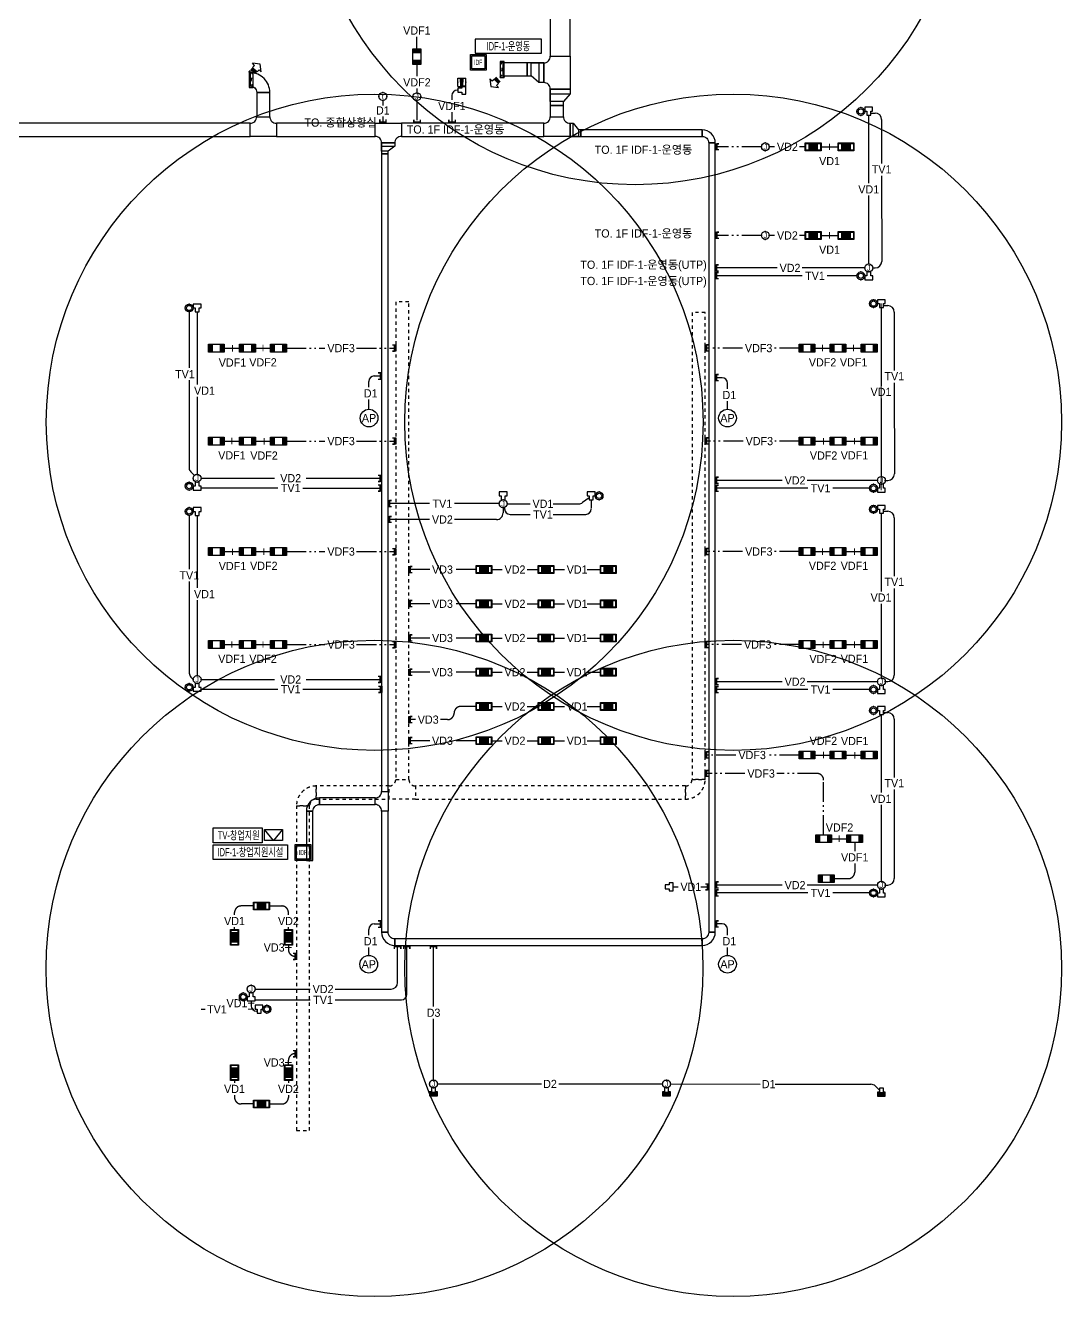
# Model space of a CAD drawing. Header units: millimetres. Extents: x 90978 to 501618, y -355196 to 882030.
# Drawn here: x 138035 to 185364, y -331162 to -273059 of the extents above; entities that cross this region are included whole.
import ezdxf
from ezdxf.enums import TextEntityAlignment as Align

# ---------------------------------------------------------------- set-up
doc = ezdxf.new("R2010")
doc.units = ezdxf.units.MM
doc.header["$LTSCALE"] = 150
for name, pattern in [('D1', [3, 1, -1, 1]), ('D2', [6.5, 2.5, -1.5, 2.5]), ('E6', [10, 6, -1, 0.5, -1, 0.5, -1])]:
    doc.linetypes.add(name, pattern=pattern)
doc.layers.get('0').update_dxf_attribs({"lineweight": 0})
doc.layers.get('Defpoints').update_dxf_attribs({"color": 163})
for name, color, linetype in [('------07 System Box', 6, 'Continuous'), ('------10 Telecommunication Terminal Board', 3, 'Continuous'), ('------11 Television Distribution Panel', 4, 'Continuous'), ('------13 Telecommunication Outlet', 3, 'Continuous'), ('------14 Television Outlet', 3, 'Continuous'), ('------15 Interphone', 6, 'Continuous'), ('------19 Communication Etc', 3, 'Continuous'), ('-----20 General Symbol', 3, 'Continuous'), ('-----21 Embeded Wire in Ceiling or Wall', 4, 'Continuous'), ('-----22 Concealed Wire in Floor', 4, 'E6'), ('-----22 Embeded in Floor', 4, 'D2'), ('-----23 Concealed or Exposed Wire', 4, 'D1'), ('-----27 Communication Cable Tray', 2, 'Continuous'), ('-----27 Communication Cable Tray_Access Floor', 1, 'D1'), ('-----29 Indicator', 1, 'Continuous')]:
    doc.layers.add(name, color=color, linetype=linetype)
doc.styles.add('ELEC', font='')
doc.styles.get('ELEC').set_extended_font_data('Dotum')

# ---------------------------------------------------------------- blocks, each defined once
blk = doc.blocks.new('B11')
h = blk.add_hatch(color=256)
h.dxf.hatch_style = 1
h.paths.add_polyline_path([(150, 150), (-150, 150), (-150, -150), (150, -150)])
at = {"linetype": 'Continuous'}
for points in [[(300, -150), (-300, -150), (-300, 150), (300, 150)], [(-150, 150), (150, 150), (150, -150), (-150, -150)]]:
    blk.add_lwpolyline(points, close=True, dxfattribs=at)
at = {"color": 1, "linetype": 'Continuous'}
for points in [[(-280, 130), (-170, 130), (-170, -130), (-280, -130)], [(170, 130), (280, 130), (280, -130), (170, -130)]]:
    blk.add_lwpolyline(points, close=True, dxfattribs=at)
blk = doc.blocks.new('G12')
blk.add_lwpolyline([(-300, 600), (300, 600), (300, 0), (-300, 0)], close=True)
at = {"color": 1}
blk.add_lwpolyline([(-250, 550), (250, 550), (250, 50), (-250, 50)], close=True, dxfattribs=at)
at = {"style": 'ELEC', "width": 0.6}
blk.add_text('IDF', height=200, dxfattribs=at).set_placement((0, 300), align=Align.MIDDLE)
blk = doc.blocks.new('H12')
blk.add_circle((0, 150), 150)
for p in [(-150, 150), (0, 300), (0, 0), (150, 150)]:
    blk.add_point(p)
at = {"style": 'ELEC'}
blk.add_text('t', height=214, dxfattribs=at).set_placement((0, 150), align=Align.MIDDLE)
blk = doc.blocks.new('O03')
at = {"linetype": 'Continuous'}
for p, q in [((-101, 101), (101, -101)), ((-74, 127), (127, -74)), ((-48, 154), (154, -48)), ((-27, 366), (69, 270)), ((-27, 366), (321, 321)), ((69, 270), (-21, 180)), ((-21, 180), (180, -21)), ((270, 69), (180, -21)), ((270, 69), (366, -27)), ((321, 321), (366, -27))]:
    blk.add_line(p, q, dxfattribs=at)
blk = doc.blocks.new('G02')
blk.add_lwpolyline([(150, 150), (75, 150), (75, 300), (-75, 300), (-75, 150), (-150, 150), (-150, 0), (150, 0)], close=True)
blk = doc.blocks.new('G01')
blk.add_hatch(color=256).paths.add_polyline_path([(150, 150), (75, 150), (-75, 150), (-150, 150), (-150, 0), (150, 0)])
blk.add_blockref('G02', (0, 0))
blk = doc.blocks.new('O04')
blk.add_circle((0, 0), 150)
for p in [(-150, 0), (0, 150), (150, 0), (0, -150)]:
    blk.add_point(p)
at = {"style": 'ELEC'}
blk.add_text('J', height=214, dxfattribs=at).set_placement((0, 0), align=Align.MIDDLE)
blk = doc.blocks.new('O08')
blk.add_hatch(color=256).paths.add_polyline_path([(120, 51), (-120, 51), (-120, 0), (120, 0)])
blk.add_lwpolyline([(120, 127.5), (120, 0), (-120, 0), (-120, 127.5), (-120, 51), (120, 51)])
blk = doc.blocks.new('A$C69d3834d')
at = {"layer": '------19 Communication Etc', "color": 3}
blk.add_circle((404, 404), 404, dxfattribs=at)
at = {"layer": 'Defpoints'}
blk.add_circle((663, 215), 15000, dxfattribs=at)
at = {"layer": '------19 Communication Etc', "style": 'ELEC'}
blk.add_text('AP', height=375, dxfattribs=at).set_placement((404, 404, 0), align=Align.MIDDLE_CENTER)
blk = doc.blocks.new('C02-1')
at = {"layer": '------14 Television Outlet', "color": 3, "linetype": 'Continuous'}
for radius in [150, 100]:
    blk.add_circle((0, 150), radius, dxfattribs=at)
at = {"layer": '------14 Television Outlet', "color": 3}
for p in [(-150, 150), (0, 300), (0, 0), (150, 150)]:
    blk.add_point(p, dxfattribs=at)
blk = doc.blocks.new('TV-BOX')
at = {"layer": '------11 Television Distribution Panel', "color": 3}
for p, q in [((0, 0), (-200, 238)), ((200, 238), (0, 0))]:
    blk.add_line(p, q, dxfattribs=at)
blk.add_lwpolyline([(-200, 0), (-200, 238), (200, 238), (200, 0)], close=True, dxfattribs=at)
blk = doc.blocks.new('광포트_1')
at = {"ltscale": 0.7}
h = blk.add_hatch(color=254, dxfattribs=at)
h.dxf.hatch_style = 1
h.paths.add_polyline_path([(44, 285), (-44, 285), (-44, 159), (44, 159)])
h.paths.add_polyline_path([(44, 141), (-44, 141), (-44, 15), (44, 15)])
at = {"linetype": 'Continuous'}
for p, q in [((-150, 300), (150, 300)), ((-150, 0), (-150, 300)), ((-150, 0), (150, 0)), ((150, 0), (150, 300))]:
    blk.add_line(p, q, dxfattribs=at)
for points in [[(-44, 159), (-44, 285), (44, 285), (44, 159)], [(-44, 141), (-44, 15), (44, 15), (44, 141)]]:
    blk.add_lwpolyline(points, close=True, dxfattribs=at)
for p in [(-150, 150), (0, 285), (0, 0), (150, 150)]:
    blk.add_point(p, dxfattribs=at)
blk = doc.blocks.new('A$C2c78cba1')
at = {"layer": '------07 System Box'}
h = blk.add_hatch(color=256, dxfattribs=at)
h.dxf.hatch_style = 1
h.paths.add_polyline_path([(367, 790), (56, 790), (56, 56), (367, 56)])
h = blk.add_hatch(color=256, dxfattribs=at)
h.dxf.hatch_style = 1
h.paths.add_polyline_path([(1637, 790), (1327, 790), (1327, 56), (1637, 56)])
at = {"layer": '------07 System Box', "linetype": 'Continuous'}
for points in [[(1694, 0), (0, 0), (0, 847), (1694, 847)], [(423, 847), (1270, 847), (1270, 0), (423, 0)]]:
    blk.add_lwpolyline(points, close=True, dxfattribs=at)
at = {"layer": '------07 System Box', "color": 1, "linetype": 'Continuous'}
for points in [[(56, 790), (367, 790), (367, 56), (56, 56)], [(1327, 790), (1637, 790), (1637, 56), (1327, 56)]]:
    blk.add_lwpolyline(points, close=True, dxfattribs=at)

msp = doc.modelspace()

# ---------------------------------------------------------------- linework, layer by layer
at = {"layer": '------10 Telecommunication Terminal Board', "color": 1, "elevation": 0}
msp.add_lwpolyline([(158575.50508, -274334.17493), (161610.13587, -274334.17493), (161610.13587, -273684.17493), (158575.50508, -273684.17493)], close=True, dxfattribs=at)
at = {"layer": '------10 Telecommunication Terminal Board', "color": 1}
for points in [[(148852.29176, -310418.79906), (146605.56409, -310418.79906), (146605.56409, -309736.99594), (148852.29176, -309736.99594)], [(150010.94719, -311188.1083), (146605.56409, -311188.1083), (146605.56409, -310506.30517), (150010.94719, -310506.30517)]]:
    msp.add_lwpolyline(points, close=True, dxfattribs=at)
at = {"layer": '-----21 Embeded Wire in Ceiling or Wall'}
for p, q in [((157513.49808, -276268.4592), (157513.49808, -276459.10827)), ((157793.57136, -276018.4592), (157763.49808, -276018.4592)), ((157513.49808, -277022.37149), (157513.49808, -277531.15402)), ((176654.25658, -277064.98369), (176844.32613, -277064.98369)), ((176554.80747, -280271.74048), (176554.18704, -277154.98369)), ((177144.32613, -277364.98369), (177144.32613, -279371.66264)), ((177144.32613, -279934.92587), (177152.61294, -283843.10741)), ((176555.53949, -283963.10741), (176554.91917, -280835.00371)), ((172377.53882, -284143.10741), (169545.77728, -284143.10741)), ((173516.32989, -284503.10741), (169606.97728, -284503.10741)), ((176375.53949, -284143.10741), (173516.27695, -284143.10741)), ((176015.53949, -284503.10741), (174655.06802, -284503.10741)), ((176742.47385, -284143.10741), (176852.61294, -284143.10741)), ((177233.64086, -285864.98369), (177423.7104, -285864.98369)), ((145515.55551, -286154.98369), (145515.55551, -288716.22351)), ((145875.55551, -286154.98369), (145875.55551, -289471.74008)), ((177117.81278, -285954.98369), (177117.81278, -289528.6085)), ((177723.7104, -286164.98369), (177723.7104, -288827.95325)), ((145515.55551, -289279.48674), (145515.55551, -293286.50642)), ((153719.58164, -289593.82965), (153719.58164, -289332.42582)), ((153969.58164, -289082.42582), (154305.75163, -289082.42582)), ((169854.17753, -289159.55028), (169545.77728, -289159.55028)), ((170104.17753, -289670.95411), (170104.17753, -289409.55028)), ((177723.7104, -289391.21648), (177731.99721, -293554.4477)), ((145875.55551, -290035.00331), (145875.55551, -293574.98369)), ((153719.58164, -290602.79144), (153719.58164, -290157.09288)), ((170104.17753, -290602.67278), (170104.17753, -290234.21734)), ((177133.57131, -293674.98369), (177133.57131, -290114.98892)), ((146055.55551, -293754.98369), (149410.96402, -293754.98369)), ((150862.11735, -293754.98369), (154245.02687, -293754.98369)), ((172607.15473, -293854.98369), (169606.97728, -293854.98369)), ((176953.57131, -293854.98369), (173745.89286, -293854.98369)), ((177321.85812, -293854.4477), (177431.99721, -293854.4477)), ((146055.55551, -294194.97215), (149567.17162, -294194.97215)), ((150705.90975, -294203.14881), (154245.02687, -294203.14881)), ((173771.04569, -294214.98369), (169606.95812, -294214.98369)), ((176593.57131, -294214.98369), (174909.78381, -294214.98369)), ((156497.54048, -294918.28336), (154606.15819, -294918.22149)), ((159675.23368, -294918.38732), (157636.27861, -294918.32062)), ((159855.17173, -295103.10957), (159855.17173, -295343.09976)), ((159923.19074, -295089.76315), (159923.19074, -295160.28081)), ((160035.17173, -294923.10957), (161091.23461, -294923.10957)), ((162135.3323, -294923.10957), (163313.53662, -294923.10957)), ((163787.18799, -294653.11213), (163488.09493, -294867.09604)), ((145519.80054, -295454.98059), (145519.80054, -297914.30403)), ((145878.74271, -295454.98369), (145879.23041, -298771.05826)), ((156497.54048, -295642.99973), (154606.15819, -295642.93786)), ((159555.16191, -295643.09976), (157636.27861, -295643.03698)), ((160173.19074, -295410.28081), (161091.23461, -295410.28081)), ((162135.3323, -295410.28081), (163627.18798, -295410.28081)), ((177117.81278, -295354.98369), (177117.81278, -298928.6085)), ((177233.64086, -295264.98369), (177423.7104, -295264.98369)), ((177723.7104, -295564.98369), (177723.7104, -298227.95325)), ((145519.80054, -298477.56726), (145519.80054, -302665.67275)), ((177723.7104, -298791.21648), (177723.7104, -302754.98369)), ((145879.31292, -299334.32149), (145879.80054, -302774.98369)), ((177117.81278, -299491.87173), (177117.81278, -302875.67483)), ((146059.80054, -302954.98369), (149412.93442, -302954.98369)), ((150864.08775, -302954.98369), (154244.72263, -302954.98369)), ((172607.13557, -303057.60978), (169606.95812, -303057.60978)), ((176953.55215, -303057.60978), (173745.8737, -303057.60978)), ((177313.57131, -303054.98369), (177423.7104, -303054.98369)), ((146059.80054, -303393.05267), (149571.41666, -303393.05267)), ((150710.15478, -303401.22933), (154249.27191, -303401.22933)), ((173771.04569, -303414.98369), (169606.95812, -303414.98369)), ((176593.57131, -303414.98369), (174909.78381, -303414.98369)), ((176953.57131, -303512.35761), (176953.55215, -303512.35761)), ((177117.81278, -304554.98369), (177117.81278, -308128.6085)), ((177233.64086, -304464.98369), (177423.7104, -304464.98369)), ((177723.7104, -304764.98369), (177723.7104, -307427.95325)), ((177723.7104, -307991.21648), (177723.7104, -312054.98369)), ((177117.81278, -308691.87173), (177117.81278, -312156.37835)), ((167616.68005, -312433.08047), (167848.1091, -312433.08047)), ((168892.20679, -312433.08047), (169245.77728, -312433.08047)), ((172607.15473, -312354.98369), (169606.97728, -312354.98369)), ((176953.57131, -312354.98369), (173745.89286, -312354.98369)), ((177313.57131, -312354.98369), (177423.7104, -312354.98369)), ((173771.06484, -312712.35761), (169606.97728, -312712.35761)), ((176593.59047, -312712.35761), (174909.80297, -312712.35761)), ((176953.57131, -312712.35761), (176953.55215, -312712.35761)), ((153969.58164, -314126.57782), (154305.75163, -314126.57782)), ((169854.17753, -314126.57782), (169545.77728, -314126.57782)), ((153719.58164, -314637.98165), (153719.58164, -314376.57782)), ((170104.17753, -314637.98165), (170104.17753, -314376.57782)), ((153719.58164, -315569.70031), (153719.58164, -315201.24488)), ((155036.68137, -316804.98305), (155036.68137, -315110.70732)), ((155456.43897, -317348.99273), (155456.43897, -315110.70732)), ((156675.55572, -317905.53948), (156675.55572, -315110.70732)), ((170104.17753, -315569.70031), (170104.17753, -315201.24488)), ((148526.68137, -317104.98305), (151048.5618, -317104.98305)), ((152187.29993, -317104.98305), (154736.68137, -317104.98305)), ((148346.68137, -317644.98305), (148346.68137, -317864.98305)), ((148526.68137, -317598.99273), (151048.5618, -317598.99273)), ((152187.29993, -317598.99273), (155206.43897, -317598.99273)), ((148616.68137, -318114.98305), (148596.68137, -318114.98305)), ((156675.55572, -321263.10129), (156675.55572, -318468.80271)), ((156855.55572, -321443.10129), (161610.71892, -321443.10159)), ((162395.31865, -321443.10164), (167137.2773, -321443.10193)), ((167497.2773, -321443.10193), (171598.0326, -321448.53266)), ((172287.99189, -321449.44638), (176650.18306, -321454.98495)), ((177043.57177, -321724.98369), (176862.82547, -321543.36452))]:
    msp.add_line(p, q, dxfattribs=at)
for centre, radius, start, end in [((157763.49808, -276268.4592, 0), 250, 90, 180), ((176844.32613, -277364.98369), 300, 0, 90), ((176852.61294, -283843.10741), 300, 270, 0), ((177423.7104, -286164.98369), 300, 0, 90), ((153969.58164, -289332.42582), 250, 90, 180), ((169854.17753, -289409.55028), 250, 0, 90), ((145765.55551, -293286.50642), 250, 179.9999999917, 225), ((177431.99721, -293554.4477), 300, 270, 0), ((160173.19074, -295160.28081), 250, 180, 270), ((163313.53662, -294623.10957), 300, 270, 305.5815438628), ((163627.18798, -295160.28081), 250, 270, 0), ((159555.17173, -295343.09976), 300, 269.9981256317, 0), ((177423.7104, -295564.98369), 300, 0, 90), ((145769.80054, -302665.67275), 250, 179.9999999917, 225), ((177423.7104, -302754.98369), 300, 270, 0), ((177423.7104, -304764.98369), 300, 0, 90), ((177423.7104, -312054.98369), 300, 270, 0), ((153969.58164, -314376.57782), 250, 90, 180), ((169854.17753, -314376.57782), 250, 0, 90), ((154736.68137, -316804.98305), 300, 270, 0), ((155206.43897, -317348.99273), 250, 270, 0), ((148596.68137, -317864.98305), 250, 180, 270), ((176650.18306, -321754.98495), 300, 44.8619850616, 90)]:
    msp.add_arc(centre, radius, start, end, dxfattribs=at)
at = {"layer": '-----22 Concealed Wire in Floor'}
for p, q in [((155916.68119, -274123.10641), (155916.68119, -273575.00455)), ((155916.68119, -274843.10641), (155916.68119, -275378.57762)), ((155916.68119, -275941.84085), (155916.68119, -276134.98305)), ((154360.19399, -276483.10577), (154360.19399, -276719.98369)), ((155916.68119, -276494.98305), (155916.68119, -277531.15465)), ((154360.19399, -277226.06547), (154360.19399, -277519.27736)), ((171651.75374, -278608.09739), (169549.80178, -278608.09739)), ((172257.19672, -278608.09739), (172011.75374, -278608.09739)), ((173656.81913, -278608.09739), (173395.93484, -278608.09739)), ((174376.81913, -278608.09739), (175156.81913, -278608.09739)), ((171651.75374, -282658.0974), (169549.80178, -282658.0974)), ((172257.19672, -282658.0974), (172011.75374, -282658.0974)), ((173656.81913, -282658.0974), (173395.93484, -282658.0974)), ((174376.81913, -282658.0974), (175156.81913, -282658.0974)), ((147116.81915, -287808.09947), (147816.81915, -287808.09947)), ((148536.81915, -287808.09947), (149236.81915, -287808.09947)), ((149956.81915, -287808.09947), (151714.57766, -287808.09947)), ((153164.71334, -287808.09947), (154950.99049, -287808.09947)), ((170787.51103, -287808.09739), (169085.30174, -287808.09739)), ((173376.81914, -287808.09739), (172237.64672, -287808.09739)), ((174096.81914, -287808.09739), (174796.81914, -287808.09739)), ((175516.81914, -287808.09739), (176216.81914, -287808.09739)), ((147116.81915, -292058.09787), (147816.81915, -292058.09787)), ((148536.81915, -292058.09787), (149236.81915, -292058.09787)), ((149956.81915, -292058.09787), (151714.57766, -292058.09787)), ((153164.71334, -292058.09787), (154950.99049, -292058.09787)), ((170820.38136, -292058.09787), (169085.30174, -292058.09787)), ((173376.81914, -292058.09787), (172270.51705, -292058.09787)), ((174096.81914, -292058.09787), (174796.81914, -292058.09787)), ((175516.81914, -292058.09787), (176216.81914, -292058.09787)), ((147116.81915, -297108.09947), (147816.81915, -297108.09947)), ((148536.81915, -297108.09947), (149236.81915, -297108.09947)), ((149956.81915, -297108.09947), (151714.57766, -297108.09947)), ((153164.71334, -297108.09947), (154950.99049, -297108.09947)), ((170795.72555, -297108.09739), (169085.30174, -297108.09739)), ((173376.81914, -297108.09739), (172245.86123, -297108.09739)), ((174096.81914, -297108.09739), (174796.81914, -297108.09739)), ((175516.81914, -297108.09739), (176216.81914, -297108.09739)), ((156500.78525, -297929.3037), (155550.99049, -297929.3037)), ((158616.81914, -297929.3037), (157638.50574, -297929.3037)), ((159336.81914, -297929.3037), (159813.69957, -297929.3037)), ((160952.4377, -297929.3037), (161456.81914, -297929.3037)), ((162176.81914, -297929.3037), (162653.69957, -297929.3037)), ((163697.79726, -297929.3037), (164296.81914, -297929.3037)), ((156500.78525, -299494.3037), (155550.99049, -299494.3037)), ((158616.81914, -299494.3037), (157638.50574, -299494.3037)), ((159336.81914, -299494.3037), (159813.69957, -299494.3037)), ((160952.4377, -299494.3037), (161456.81914, -299494.3037)), ((162176.81914, -299494.3037), (162653.69957, -299494.3037)), ((163697.79726, -299494.3037), (164296.81914, -299494.3037)), ((147116.81915, -301358.09739), (147816.81915, -301358.09739)), ((148536.81915, -301358.09739), (149236.81915, -301358.09739)), ((149956.81915, -301358.09739), (151714.57766, -301358.09739)), ((153164.71334, -301358.09739), (154950.99049, -301358.09739)), ((156500.78525, -301059.3037), (155550.99049, -301059.3037)), ((158616.81914, -301059.3037), (157638.50574, -301059.3037)), ((159336.81914, -301059.3037), (159813.69957, -301059.3037)), ((160952.4377, -301059.3037), (161456.81914, -301059.3037)), ((162176.81914, -301059.3037), (162653.69957, -301059.3037)), ((163697.79726, -301059.3037), (164296.81914, -301059.3037)), ((170746.43232, -301358.09739), (169085.30174, -301358.09739)), ((173376.81914, -301358.09739), (172196.56801, -301358.09739)), ((174096.81914, -301358.09739), (174796.81914, -301358.09739)), ((175516.81914, -301358.09739), (176216.81914, -301358.09739)), ((156500.78525, -302624.3037), (155550.99049, -302624.3037)), ((158616.81914, -302624.3037), (157638.50574, -302624.3037)), ((159336.81914, -302624.3037), (159813.69957, -302624.3037)), ((160952.4377, -302624.3037), (161456.81914, -302624.3037)), ((162176.81914, -302624.3037), (162653.69957, -302624.3037)), ((163697.79726, -302624.3037), (164296.81914, -302624.3037)), ((158616.81914, -304189.3037), (157916.81914, -304189.3037)), ((159336.81914, -304189.3037), (159813.69957, -304189.3037)), ((160952.4377, -304189.3037), (161456.81914, -304189.3037)), ((162176.81914, -304189.3037), (162653.69957, -304189.3037)), ((163697.79726, -304189.3037), (164296.81914, -304189.3037)), ((155850.78525, -304789.3037), (155550.99049, -304789.3037)), ((157316.81914, -304789.3037), (156988.50574, -304789.3037)), ((156500.78525, -305754.3037), (155550.99049, -305754.3037)), ((158616.81914, -305754.3037), (157638.50574, -305754.3037)), ((159336.81914, -305754.3037), (159813.69957, -305754.3037)), ((160952.4377, -305754.3037), (161456.81914, -305754.3037)), ((162176.81914, -305754.3037), (162653.69957, -305754.3037)), ((163697.79726, -305754.3037), (164296.81914, -305754.3037)), ((170491.73327, -306408.09739), (169085.30174, -306408.09739)), ((173376.81914, -306408.09739), (171941.86896, -306408.09739)), ((174096.81914, -306408.09739), (174796.81914, -306408.09739)), ((175516.81914, -306408.09739), (176216.81914, -306408.09739)), ((170901.73327, -307253.0987), (169085.30174, -307253.0987)), ((174196.81914, -307253.0987), (172351.86896, -307253.0987)), ((174496.81914, -310053.0987), (174496.81914, -307553.0987)), ((174856.81914, -310233.0987), (175556.81914, -310233.0987)), ((175916.81914, -310413.0987), (175916.81914, -310804.23362)), ((175916.81914, -311367.49685), (175916.81914, -311758.09819)), ((174976.81825, -312058.09819), (175616.81914, -312058.09819)), ((147585.87109, -313715.15035), (147585.87109, -313608.64482)), ((148456.81915, -313308.64482), (147885.87109, -313308.64482)), ((149176.81915, -313308.64482), (149747.76721, -313308.64482)), ((150047.76721, -313715.15035), (150047.76721, -313608.64482)), ((147585.87109, -314384.38554), (147585.87109, -314278.41358)), ((150047.76721, -314384.38554), (150047.76721, -314278.41358)), ((150047.76721, -315104.38554), (150047.76721, -315304.38554)), ((150347.76721, -315604.38554), (150416.67925, -315604.38554)), ((150347.76721, -320061.80923), (150416.67925, -320061.80923)), ((150047.76721, -320561.80923), (150047.76721, -320361.80923)), ((147585.87109, -321281.80923), (147585.87109, -321388.31476)), ((150047.76721, -321281.80923), (150047.76721, -321388.31476)), ((147585.87109, -321951.57799), (147585.87109, -322057.54995)), ((148456.81915, -322357.54995), (147885.87109, -322357.54995)), ((149176.81915, -322357.54995), (149747.76721, -322357.54995)), ((150047.76721, -321951.57799), (150047.76721, -322057.54995))]:
    msp.add_line(p, q, dxfattribs=at)
for centre, start, end in [((157916.81914, -304489.3037), 90, 180), ((157316.81914, -304489.3037), 270, 0), ((174196.81914, -307553.0987), 0, 90), ((175616.81914, -311758.09819), 270, 0), ((147885.87109, -313608.64482), 90, 180), ((149747.76721, -313608.64482), 0, 90), ((150347.76721, -315304.38554), 180, 270), ((150347.76721, -320361.80923), 90, 180), ((147885.87109, -322057.54995), 180, 270), ((149747.76721, -322057.54995), 270, 0)]:
    msp.add_arc(centre, 300, start, end, dxfattribs=at)
at = {"layer": '-----22 Embeded in Floor'}
for p, q in [((145750.76204, -293625.26634), (145588.77881, -293463.28311)), ((163877.18798, -294743.11214), (163877.18798, -295160.28081)), ((145699.80054, -302949.22614), (145593.02385, -302842.44945))]:
    msp.add_line(p, q, dxfattribs=at)
at = {"layer": '-----27 Communication Cable Tray', "elevation": 0}
for points in [[(162910.72724, -274470.45962), (162910.72724, -251558.21796), (162010.72724, -251558.21796), (162010.72724, -274470.45962)], [(160960.72724, -274770.45962), (159856.67963, -274770.45962), (159856.67963, -275370.45962), (160960.72724, -275370.45962)], [(149199.6952, -277231.15465), (149199.6952, -276123.85129), (148599.6952, -276123.85129), (148599.6952, -277231.15465)], [(162010.72724, -276720.45962), (162010.72724, -277231.15465), (162610.72724, -277231.15465), (162610.72724, -276720.45962)], [(148299.6952, -277531.15465), (127850.37188, -277531.15465), (127850.37188, -278131.15465), (148299.6952, -278131.15465)], [(154006.70489, -277531.15465), (149499.6952, -277531.15465), (149499.6952, -278131.15465), (154006.70489, -278131.15465)], [(161710.72724, -277531.15465), (155206.70489, -277531.15465), (155206.70489, -278131.15465), (161710.72724, -278131.15465)], [(168945.77728, -277831.15465), (163410.72724, -277831.15465), (163410.72724, -278131.15465), (168945.77728, -278131.15465)], [(169545.77728, -314510.70732), (169545.77728, -278431.15465), (169245.77728, -278431.15465), (169245.77728, -314510.70732)], [(154605.75163, -308070.68167), (154606.70489, -278931.15465), (154306.70489, -278931.15465), (154305.75163, -308070.68167)], [(154006.70489, -308370.68167), (151466.67924, -308370.68167), (151466.67924, -308670.68167), (154006.70489, -308670.68167)], [(151166.67924, -311223.1083), (151166.67924, -308970.68167), (150866.67924, -308970.68167), (150866.67924, -311223.1083)], [(154605.75163, -314510.70732), (154605.75163, -308970.68167), (154305.75163, -308970.68167), (154305.75163, -314510.70732)], [(168945.77728, -314810.70732), (154905.75163, -314810.70732), (154905.75163, -315110.70732), (168945.77728, -315110.70732)]]:
    msp.add_lwpolyline(points, close=True, dxfattribs=at)
at = {"layer": '-----27 Communication Cable Tray', "color": 1, "elevation": 0}
for points in [[(159721.67963, -275437.95962), (159901.67963, -275437.95962), (159901.67963, -274702.95962), (159721.67963, -274702.95962), (159721.67963, -275437.95962)], [(148434.6952, -275156.35129), (148254.6952, -275156.35129), (148254.6952, -275891.35129), (148434.6952, -275891.35129), (148434.6952, -275156.35129)]]:
    msp.add_lwpolyline(points, dxfattribs=at)
at = {"layer": '-----27 Communication Cable Tray', "color": 1, "linetype": 'D1', "elevation": 0}
for points in [[(159721.67963, -275437.95962), (159901.67963, -274702.95962)], [(159721.67963, -274702.95962), (159901.67963, -275437.95962)], [(148434.6952, -275156.35129), (148254.6952, -275891.35129)], [(148434.6952, -275891.35129), (148254.6952, -275156.35129)]]:
    msp.add_lwpolyline(points, dxfattribs=at)
at = {"layer": '-----27 Communication Cable Tray', "elevation": 0}
for points in [[(159766.67963, -275325.45962), (159766.67963, -275370.45962), (159856.67963, -275370.45962), (159856.67963, -274770.45962), (159766.67963, -274770.45962), (159766.67963, -274815.45962)], [(159856.67963, -275392.95962), (159901.67963, -275392.95962), (159901.67963, -274747.95962), (159856.67963, -274747.95962), (159856.67963, -275392.95962)], [(161710.72724, -274770.45962), (160960.72724, -274770.45962), (160960.72724, -275370.45962), (161139.82558, -275370.45962), (161139.82558, -274770.45962), (161489.26178, -274770.45962), (161489.26178, -275670.45962), (161139.82558, -275370.45962), (161139.82558, -274770.45962), (161710.72724, -274770.45962), (161710.72724, -275670.45962), (161489.26178, -275670.45962)], [(148299.6952, -275201.35129), (148254.6952, -275201.35129), (148254.6952, -275846.35129), (148299.6952, -275846.35129), (148299.6952, -275201.35129)], [(148389.6952, -275268.85129), (148389.6952, -275223.85129), (148299.6952, -275223.85129), (148299.6952, -275823.85129), (148389.6952, -275823.85129), (148389.6952, -275778.85129)], [(162010.72724, -275970.45962), (162010.72724, -276720.45962), (162610.72724, -276720.45962), (162610.72724, -276541.36128), (162010.72724, -276541.36128), (162010.72724, -276191.92509), (162910.72724, -276191.92509), (162610.72724, -276541.36128), (162010.72724, -276541.36128), (162010.72724, -275970.45962), (162910.72724, -275970.45962), (162910.72724, -276191.92509)], [(162910.72724, -278131.15465), (163410.72724, -278131.15465), (163410.72724, -277831.15465), (163291.32835, -277831.15465), (163291.32835, -278131.15465), (163058.37089, -278131.15465), (163058.37089, -277531.15465), (163291.32835, -277831.15465), (163291.32835, -278131.15465), (162910.72724, -278131.15465), (162910.72724, -277531.15465), (163058.37089, -277531.15465)], [(154306.70489, -278431.15465), (154306.70489, -278931.15465), (154606.70489, -278931.15465), (154606.70489, -278811.75576), (154306.70489, -278811.75576), (154306.70489, -278578.79829), (154906.70489, -278578.79829), (154606.70489, -278811.75576), (154306.70489, -278811.75576), (154306.70489, -278431.15465), (154906.70489, -278431.15465), (154906.70489, -278578.79829)]]:
    msp.add_lwpolyline(points, dxfattribs=at)
for points in [[(162010.72724, -274470.45962), (162910.72724, -274470.45962), (162910.72724, -274470.45962), (162910.72724, -275970.45962), (162010.72724, -275970.45962, 0.4142135624), (161710.72724, -275670.45962), (161710.72724, -274770.45962), (161710.72724, -274770.45962, 0.4142135624)], [(148299.6952, -275823.85129), (148299.6952, -275823.85129, -0.4142135624), (148599.6952, -276123.85129), (148599.6952, -276123.85129), (149199.6952, -276123.85129, 0.4142135624), (148299.6952, -275223.85129)], [(149499.6952, -277531.15465), (149499.6952, -278131.15465), (149499.6952, -278131.15465), (148299.6952, -278131.15465), (148299.6952, -277531.15465, 0.4142135624), (148599.6952, -277231.15465), (149199.6952, -277231.15465), (149199.6952, -277231.15465, 0.4142135624)], [(154006.70489, -278131.15465), (154006.70489, -277531.15465), (154006.70489, -277531.15465), (155206.70489, -277531.15465), (155206.70489, -278131.15465, 0.4142135624), (154906.70489, -278431.15465), (154306.70489, -278431.15465), (154306.70489, -278431.15465, 0.4142135624)], [(162910.72724, -277531.15465), (162910.72724, -278131.15465), (162910.72724, -278131.15465), (161710.72724, -278131.15465), (161710.72724, -277531.15465, 0.4142135624), (162010.72724, -277231.15465), (162610.72724, -277231.15465), (162610.72724, -277231.15465, 0.4142135624)], [(168945.77728, -278131.15465), (168945.77728, -278131.15465, -0.4142135624), (169245.77728, -278431.15465), (169245.77728, -278431.15465), (169545.77728, -278431.15465, 0.4142135624), (168945.77728, -277831.15465)], [(151166.67924, -308970.68167), (151166.67924, -308970.68167, -0.4142135624), (151466.67924, -308670.68167), (151466.67924, -308670.68167), (151466.67924, -308370.68167, 0.4142135624), (150866.67924, -308970.68167)], [(154305.75163, -308070.68167), (154605.75163, -308070.68167), (154605.75163, -308070.68167), (154605.75163, -308970.68167), (154305.75163, -308970.68167, 0.4142135624), (154005.75163, -308670.68167), (154005.75163, -308370.68167), (154005.75163, -308370.68167, 0.4142135624)], [(154905.75163, -314810.70732), (154905.75163, -314810.70732, -0.4142135624), (154605.75163, -314510.70732), (154605.75163, -314510.70732), (154305.75163, -314510.70732, 0.4142135624), (154905.75163, -315110.70732)], [(169245.77728, -314510.70732), (169245.77728, -314510.70732, -0.4142135624), (168945.77728, -314810.70732), (168945.77728, -314810.70732), (168945.77728, -315110.70732, 0.4142135624), (169545.77728, -314510.70732)]]:
    msp.add_lwpolyline(points, format="xyb", close=True, dxfattribs=at)
at = {"layer": '-----27 Communication Cable Tray_Access Floor', "elevation": 0}
for points in [[(154950.99049, -285693.0588), (154950.99049, -307523.1083), (155550.99049, -307523.1083), (155550.99049, -285693.0588)], [(168485.30174, -286179.78107), (168485.30174, -307523.1083), (169085.30174, -307523.1083), (169085.30174, -286179.78107)], [(154650.99049, -307823.1083), (151316.67925, -307823.1083), (151316.67925, -308423.1083), (154650.99049, -308423.1083)], [(168185.30174, -307823.1083), (155850.99049, -307823.1083), (155850.99049, -308423.1083), (168185.30174, -308423.1083)], [(151016.67925, -323573.8365), (151016.67925, -308723.1083), (150416.67925, -308723.1083), (150416.67925, -323573.8365)]]:
    msp.add_lwpolyline(points, close=True, dxfattribs=at)
for points in [[(151016.67925, -308723.1083), (151016.67925, -308723.1083, -0.4142135624), (151316.67925, -308423.1083), (151316.67925, -308423.1083), (151316.67925, -307823.1083, 0.4142135624), (150416.67925, -308723.1083)], [(154950.99049, -307523.1083), (155550.99049, -307523.1083), (155550.99049, -307523.1083, 0.4142135624), (155850.99049, -307823.1083), (155850.99049, -307823.1083), (155850.99049, -308423.1083), (154650.99049, -308423.1083), (154650.99049, -307823.1083), (154650.99049, -307823.1083, 0.4142135624)], [(168485.30174, -307523.1083), (168485.30174, -307523.1083, -0.4142135624), (168185.30174, -307823.1083), (168185.30174, -307823.1083), (168185.30174, -308423.1083, 0.4142135624), (169085.30174, -307523.1083)]]:
    msp.add_lwpolyline(points, format="xyb", close=True, dxfattribs=at)
at = {"layer": '-----29 Indicator'}
for points in [[(174766.81913, -279758.09739, 0, 0, 0), (174766.81913, -278758.09739, 45, 45, 0), (174766.81913, -278458.09739, 0, 0, 0)], [(174766.81913, -283808.0974, 0, 0, 0), (174766.81913, -282808.0974, 45, 45, 0), (174766.81913, -282508.0974, 0, 0, 0)], [(147493.7104, -288969.9723, 0, 0, 0), (147493.7104, -287969.9723, 45, 45, 0), (147493.7104, -287669.9723, 0, 0, 0)], [(148886.81915, -288958.09947, 0, 0, 0), (148886.81915, -287958.09947, 45, 45, 0), (148886.81915, -287658.09947, 0, 0, 0)], [(174446.81914, -288958.09739, 0, 0, 0), (174446.81914, -287958.09739, 45, 45, 0), (174446.81914, -287658.09739, 0, 0, 0)], [(175866.81914, -288958.09739, 0, 0, 0), (175866.81914, -287958.09739, 45, 45, 0), (175866.81914, -287658.09739, 0, 0, 0)], [(147466.81915, -293208.09787, 0, 0, 0), (147466.81915, -292208.09787, 45, 45, 0), (147466.81915, -291908.09787, 0, 0, 0)], [(148933.7104, -293219.9707, 0, 0, 0), (148933.7104, -292219.9707, 45, 45, 0), (148933.7104, -291919.9707, 0, 0, 0)], [(174493.71039, -293219.97022, 0, 0, 0), (174493.71039, -292219.97022, 45, 45, 0), (174493.71039, -291919.97022, 0, 0, 0)], [(175903.71039, -293209.97022, 0, 0, 0), (175903.71039, -292209.97022, 45, 45, 0), (175903.71039, -291909.97022, 0, 0, 0)], [(147493.7104, -298269.9723, 0, 0, 0), (147493.7104, -297269.9723, 45, 45, 0), (147493.7104, -296969.9723, 0, 0, 0)], [(148923.7104, -298259.9723, 0, 0, 0), (148923.7104, -297259.9723, 45, 45, 0), (148923.7104, -296959.9723, 0, 0, 0)], [(174446.81914, -298258.09739, 0, 0, 0), (174446.81914, -297258.09739, 45, 45, 0), (174446.81914, -296958.09739, 0, 0, 0)], [(175903.71039, -298259.97022, 0, 0, 0), (175903.71039, -297259.97022, 45, 45, 0), (175903.71039, -296959.97022, 0, 0, 0)], [(147466.81915, -302508.09739, 0, 0, 0), (147466.81915, -301508.09739, 45, 45, 0), (147466.81915, -301208.09739, 0, 0, 0)], [(148886.81915, -302508.09739, 0, 0, 0), (148886.81915, -301508.09739, 45, 45, 0), (148886.81915, -301208.09739, 0, 0, 0)], [(174473.71039, -302519.97022, 0, 0, 0), (174473.71039, -301519.97022, 45, 45, 0), (174473.71039, -301219.97022, 0, 0, 0)], [(175903.71039, -302509.97022, 0, 0, 0), (175903.71039, -301509.97022, 45, 45, 0), (175903.71039, -301209.97022, 0, 0, 0)], [(174483.71039, -305259.97022, 0, 0, 0), (174483.71039, -306259.97022, 45, 45, 0), (174483.71039, -306559.97022, 0, 0, 0)], [(175913.71039, -305269.97022, 0, 0, 0), (175913.71039, -306269.97022, 45, 45, 0), (175913.71039, -306569.97022, 0, 0, 0)], [(175206.81914, -309083.0987, 0, 0, 0), (175206.81914, -310083.0987, 45, 45, 0), (175206.81914, -310383.0987, 0, 0, 0)], [(148897.76721, -315204.38554, 0, 0, 0), (149897.76721, -315204.38554, 45, 45, 0), (150197.76721, -315204.38554, 0, 0, 0)], [(147196.68137, -317754.98305, 0, 0, 0), (148196.68137, -317754.98305, 45, 45, 0), (148496.68137, -317754.98305, 0, 0, 0)], [(147206.00169, -318032.01259, 0, 0, 0), (148196.68137, -318032.01259, 45, 45, 0), (148496.68137, -318032.01259, 0, 0, 0)], [(148897.76721, -320461.80923, 0, 0, 0), (149897.76721, -320461.80923, 45, 45, 0), (150197.76721, -320461.80923, 0, 0, 0)]]:
    msp.add_lwpolyline(points, format="xyseb", dxfattribs=at)
msp.add_lwpolyline([(146058.23327, -318032.01259), (146240.26221, -318032.01259)], dxfattribs=at)
msp.add_lwpolyline([(177126.57036, -285774.03624), (177126.57036, -294294.50343)])

# ---------------------------------------------------------------- block references
at = {"layer": '------07 System Box', "xscale": 1.2, "yscale": 1.2, "zscale": 1.2}
for p in [(174016.81913, -278608.09739), (175516.81913, -278608.09739), (174016.81913, -282658.0974), (175516.81913, -282658.0974), (158976.81914, -297929.3037), (161816.81914, -297929.3037), (164656.81914, -297929.3037), (158976.81914, -299494.3037), (161816.81914, -299494.3037), (164656.81914, -299494.3037), (158976.81914, -301059.3037), (161816.81914, -301059.3037), (164656.81914, -301059.3037), (158976.81914, -302624.3037), (161816.81914, -302624.3037), (164656.81914, -302624.3037), (158976.81914, -304189.3037), (161816.81914, -304189.3037), (164656.81914, -304189.3037), (158976.81914, -305754.3037), (161816.81914, -305754.3037), (164656.81914, -305754.3037), (148816.81915, -322357.54995)]:
    msp.add_blockref('B11', p, dxfattribs=at)
for p, rotation in [((148816.81915, -313308.64482), 180), ((147585.87109, -314744.38554), 90), ((150047.76721, -314744.38554), 90), ((147585.87109, -320921.80923), 270), ((150047.76721, -320921.80923), 270)]:
    msp.add_blockref('B11', p, dxfattribs=dict(at, rotation=rotation))
at = {"layer": '------10 Telecommunication Terminal Board', "xscale": 1.2, "yscale": 1.2, "zscale": 1.2}
for p in [(158719.06154, -275109.55403), (150716.67925, -311223.1083)]:
    msp.add_blockref('G12', p, dxfattribs=at)
at = {"layer": '------11 Television Distribution Panel', "xscale": 2.073145180375554, "yscale": 2.073145180375554, "zscale": 2.073145180375554}
msp.add_blockref('TV-BOX', (149368.20035, -310308.95022), dxfattribs=at)
at = {"layer": '------13 Telecommunication Outlet'}
for name, p, xscale, yscale, zscale in [('광포트_1', (157968.0316, -275843.56118), 1.236931687685291, 1.236931687685291, 1.236931687685291), ('G02', (176555.53949, -284683.10741), 1.2, 1.2, 1.2), ('G02', (145875.55551, -294294.98369), 1.2, 1.2, 1.2), ('G02', (177133.57131, -294394.98369), 1.2, 1.2, 1.2), ('G02', (145879.80054, -303494.98369), 1.2, 1.2, 1.2), ('G02', (177133.57131, -303594.98369), 1.2, 1.2, 1.2), ('G02', (177133.57131, -312894.98369), 1.2, 1.2, 1.2), ('G02', (148346.68137, -317644.98305), 1.2, 1.2, 1.2), ('G01', (156675.55572, -321983.10129), 1.2, 1.2, 1.2), ('G01', (167317.2773, -321983.10193), 1.2, 1.2, 1.2), ('G01', (177133.57177, -321994.98369), 1.2, 1.2, 1.2)]:
    msp.add_blockref(name, p, dxfattribs=dict(at, xscale=xscale, yscale=yscale, zscale=zscale))
at = {"layer": '------13 Telecommunication Outlet', "xscale": 1.2, "yscale": 1.2, "zscale": 1.2}
for p, rotation in [((158153.57136, -276018.4592), 89.99999999999993), ((176554.18704, -276794.98369), 179.9999999999999), ((145875.55551, -285794.98369), 180), ((177133.57131, -285594.98369), 179.9999999999999), ((159855.17174, -294383.10957), 179.9999985212206), ((163877.18799, -294383.11214), 179.9999985212206), ((145878.74271, -295094.98369), 180), ((177133.57131, -294994.98369), 179.9999999999999), ((177133.57131, -304194.98369), 179.9999999999999), ((167616.68005, -312433.08047), 89.99999999999993), ((148706.68137, -317844.98305), 179.9999999999999)]:
    msp.add_blockref('G02', p, dxfattribs=dict(at, rotation=rotation))
at = {"layer": '------14 Television Outlet', "xscale": 1.199999999953434, "yscale": 1.199999999953434, "zscale": 1.199999999953434, "rotation": 180}
for p in [(176195.10249, -276813.11449), (145515.55551, -285794.98369), (176773.57131, -285594.98369), (164237.18799, -294383.11214), (145518.74271, -295094.98369), (176773.57131, -294994.98369), (176773.57131, -304194.98369), (149066.68137, -317844.98305)]:
    msp.add_blockref('C02-1', p, dxfattribs=at)
at = {"layer": '------14 Television Outlet', "xscale": 1.199999999953434, "yscale": 1.199999999953434, "zscale": 1.199999999953434}
for p in [(176195.53949, -284683.10741), (145515.55551, -294294.98369), (176773.57131, -294394.98369), (145518.74271, -303494.98369), (176773.57131, -303594.98369), (176773.57131, -312894.98369), (147986.68137, -317644.98305)]:
    msp.add_blockref('C02-1', p, dxfattribs=at)
at = {"layer": '------15 Interphone', "xscale": 1.2, "yscale": 1.2, "zscale": 1.2}
msp.add_blockref('H12', (154360.19399, -276483.10641), dxfattribs=at)
at = {"layer": '-----20 General Symbol', "xscale": 1.2, "yscale": 1.2, "zscale": 1.2}
for p in [(155916.68119, -276314.98305), (171831.75374, -278608.09739), (171831.75374, -282658.0974), (176555.53949, -284143.10741), (145875.55551, -293754.98369), (177133.57131, -293854.98369), (159855.17173, -294923.10957), (145879.80054, -302954.98369), (177133.57131, -303054.98369), (177133.57131, -312354.98369), (148346.68137, -317104.98305), (156675.55572, -321443.10129), (167317.2773, -321443.10193)]:
    msp.add_blockref('O04', p, dxfattribs=at)
at = {"layer": '-----21 Embeded Wire in Ceiling or Wall', "xscale": 1.199999999953434, "yscale": 1.199999999953434, "zscale": 1.199999999953434}
msp.add_blockref('O08', (157513.49808, -277531.15402), dxfattribs=at)
at = {"layer": '-----21 Embeded Wire in Ceiling or Wall', "yscale": 1.199999999953434, "zscale": 1.199999999953434}
for p, xscale, rotation in [((169545.77728, -284143.10741), 1.199999999953434, 270), ((169545.77728, -284503.10741), 1.199999999953434, 270), ((154305.75163, -289082.42582), -1.199999999953434, 90), ((169545.77728, -289159.55028), 1.199999999953434, 270), ((154306.22687, -293754.98369), 1.199999999953434, 90), ((169545.77728, -293854.98369), 1.199999999953434, 270), ((154306.22687, -294203.14881), 1.199999999953434, 90), ((169545.75812, -294214.98369), 1.199999999953434, 270), ((154606.15819, -294918.22149), 1.199999999953434, 270), ((154606.15819, -295642.93786), 1.199999999953434, 270), ((155550.99049, -297929.3037), 1.199999999953434, 270), ((155550.99049, -299494.3037), 1.199999999953434, 270), ((155550.99049, -301059.3037), 1.199999999953434, 270), ((155550.99049, -302624.3037), 1.199999999953434, 270), ((154305.92263, -302954.98369), 1.199999999953434, 90), ((154310.47191, -303401.22933), 1.199999999953434, 90), ((169545.75812, -303057.60978), 1.199999999953434, 270), ((169545.75812, -303414.98369), 1.199999999953434, 270), ((155550.99049, -304789.3037), 1.199999999953434, 270), ((155550.99049, -305754.3037), 1.199999999953434, 270), ((169245.77728, -312433.08047), 1.199999999953434, 90), ((169545.77728, -312354.98369), 1.199999999953434, 270), ((169545.77728, -312712.35761), 1.199999999953434, 270), ((154305.75163, -314126.57782), -1.199999999953434, 90), ((169545.77728, -314126.57782), 1.199999999953434, 270), ((155036.68137, -315110.70732), 1.199999999953434, 180), ((155456.43897, -315110.70732), 1.199999999953434, 180), ((156675.55572, -315110.70732), 1.199999999953434, 180)]:
    msp.add_blockref('O08', p, dxfattribs=dict(at, xscale=xscale, rotation=rotation))
at = {"layer": '-----22 Concealed Wire in Floor', "ltscale": 1.5, "xscale": 1.199999999953434, "yscale": 1.199999999953434, "zscale": 1.199999999953434}
for p in [(154360.19399, -277519.27736), (155916.68119, -277531.15465)]:
    msp.add_blockref('O08', p, dxfattribs=at)
for p, rotation in [((169549.80178, -278608.09739), 270), ((169549.80178, -282658.0974), 270), ((154950.99049, -287808.09947), 90), ((169085.30174, -287808.09739), 270), ((154950.99049, -292058.09787), 90), ((169085.30174, -292058.09787), 270), ((154950.99049, -297108.09947), 90), ((169085.30174, -297108.09739), 270), ((154950.99049, -301358.09739), 90), ((169085.30174, -301358.09739), 270), ((169085.30174, -306408.09739), 270), ((169085.30174, -307253.0987), 270), ((150416.67925, -315604.38554), 90), ((150416.67925, -320061.80923), 90)]:
    msp.add_blockref('O08', p, dxfattribs=dict(at, rotation=rotation))
at = {"layer": '-----23 Concealed or Exposed Wire'}
for p in [(165219.23392, -265556.41205), (153325.68507, -291410.04063), (169700.49361, -291410.04063), (153315.89772, -316377.06817), (169700.49361, -316377.06817)]:
    msp.add_blockref('A$C69d3834d', p, dxfattribs=at)
at = {"layer": '-----27 Communication Cable Tray', "xscale": -1}
for p, rotation in [((148434.6952, -275156.35129), 270), ((159621.67963, -275528.88876), 90)]:
    msp.add_blockref('O03', p, dxfattribs=dict(at, rotation=rotation))
at = {"xscale": 0.4251428587433494, "yscale": 0.4251428587433494, "zscale": 0.4251428587433494, "rotation": 90}
msp.add_blockref('A$C2c78cba1', (156096.68119, -274843.10641), dxfattribs=at)
at = {"xscale": 0.4251428587433494, "yscale": 0.4251428587433494, "zscale": 0.4251428587433494}
for p in [(146396.81915, -287988.09947), (147816.81915, -287988.09947), (149236.81915, -287988.09947), (173376.81914, -287988.09739), (174796.81914, -287988.09739), (176216.81914, -287988.09739), (146396.81915, -292238.09787), (147816.81915, -292238.09787), (149236.81915, -292238.09787), (173376.81914, -292238.09787), (174796.81914, -292238.09787), (176216.81914, -292238.09787), (146396.81915, -297288.09947), (147816.81915, -297288.09947), (149236.81915, -297288.09947), (173376.81914, -297289.97086), (174796.81914, -297289.97086), (176216.81914, -297289.97086), (146396.81915, -301538.09739), (147816.81915, -301538.09739), (149236.81915, -301538.09739), (173376.81914, -301538.09739), (174796.81914, -301538.09739), (176216.81914, -301538.09739), (173376.81914, -306588.09739), (174796.81914, -306588.09739), (176216.81914, -306588.09739), (174136.81914, -310413.0987), (175556.81914, -310413.0987), (174256.81825, -312238.09819)]:
    msp.add_blockref('A$C2c78cba1', p, dxfattribs=at)

# ---------------------------------------------------------------- texts
at = {"layer": '------10 Telecommunication Terminal Board', "style": 'ELEC', "width": 0.7}
for s, p in [('IDF-1-운영동', (160092.82048, -274009.17493)), ('TV-창업지원', (147776.61375, -310077.8975)), ('IDF-1-창업지원시설', (148308.25564, -310847.20673))]:
    msp.add_text(s, height=375, dxfattribs=at).set_placement(p, align=Align.MIDDLE_CENTER)
at = {"layer": '------15 Interphone', "style": 'ELEC'}
for s, p in [('TO. 종합상황실 ', (152502.79646, -277498.14871)), ('TO. 1F IDF-1-운영동', (157684.7846, -277812.67697)), ('TO. 1F IDF-1-운영동', (166269.46265, -278739.97086)), ('TO. 1F IDF-1-운영동', (166269.46265, -282565.06292)), ('TO. 1F IDF-1-운영동(UTP)', (166269.46265, -283996.02757)), ('TO. 1F IDF-1-운영동(UTP)', (166269.46265, -284740.77409))]:
    msp.add_text(s, height=375, dxfattribs=at).set_placement(p, align=Align.MIDDLE_CENTER)
at = {"layer": '-----21 Embeded Wire in Ceiling or Wall', "style": 'ELEC'}
for s, p in [('TV1', (177144.32613, -279635.72559)), ('VD1', (176554.86326, -280553.10531)), ('VD2', (172960.65839, -284143.10741)), ('TV1', (174099.44946, -284503.10741)), ('TV1', (145320.1958, -288997.58834)), ('TV1', (177723.7104, -289092.01621)), ('VD1', (146214.61298, -289753.10491)), ('D1', (153805.74465, -289875.19448)), ('D1', (170190.34054, -289952.31894)), ('VD1', (177117.81278, -289809.97333)), ('VD2', (150150.29119, -293754.98369)), ('VD2', (173190.2743, -293854.98369)), ('TV1', (150150.29119, -294203.14881)), ('TV1', (174354.16525, -294214.98369)), ('TV1', (157080.66005, -294918.30244)), ('VD1', (161674.35417, -294923.10957)), ('VD2', (157080.66005, -295643.01881)), ('TV1', (161674.35417, -295410.28081)), ('TV1', (145519.80054, -298195.66886)), ('TV1', (177723.7104, -298492.01621)), ('VD1', (146212.44759, -299052.42309)), ('VD1', (177117.81278, -299209.97333)), ('VD2', (150152.26159, -302954.98369)), ('TV1', (150154.53622, -303401.22933)), ('VD2', (173190.25514, -303057.60978)), ('TV1', (174354.16525, -303414.98369)), ('TV1', (177723.7104, -307692.01621)), ('VD1', (177117.81278, -308409.97333)), ('VD1', (168431.22867, -312433.08047)), ('VD2', (173190.2743, -312354.98369)), ('TV1', (174354.18441, -312712.35761)), ('D1', (153805.74465, -314919.34648)), ('D1', (170190.34054, -314919.34648)), ('VD2', (151631.68137, -317104.98305)), ('VD1', (147696.68137, -317754.98305)), ('TV1', (151631.68137, -317598.99273)), ('TV1', (146781.91298, -318032.01259)), ('D3', (156675.55572, -318186.90431)), ('D2', (161996.41651, -321443.10161)), ('D1', (171983.73018, -321449.04344))]:
    msp.add_text(s, height=375, dxfattribs=at).set_placement(p, align=Align.MIDDLE_CENTER)
at = {"layer": '-----22 Concealed Wire in Floor', "style": 'ELEC'}
for s, p in [('VDF1', (155916.68119, -273293.10615)), ('VDF2', (155916.68119, -275659.94245)), ('VDF1', (157513.49808, -276740.47309)), ('D1', (154360.19399, -276944.16707)), ('VD2', (172840.31628, -278608.09739)), ('VD1', (174766.81913, -279258.09739)), ('VD2', (172840.31628, -282658.0974)), ('VD1', (174766.81913, -283308.0974)), ('VDF3', (152453.90482, -287808.09947)), ('VDF3', (171526.8382, -287808.09739)), ('VDF1', (147493.7104, -288469.9723)), ('VDF2', (148886.81915, -288458.09947)), ('VDF2', (174446.81914, -288458.09739)), ('VDF1', (175866.81914, -288458.09739)), ('VDF3', (152453.90482, -292058.09787)), ('VDF3', (171559.70853, -292058.09787)), ('VDF1', (147466.81915, -292708.09787)), ('VDF2', (148933.7104, -292719.9707)), ('VDF2', (174493.71039, -292719.97022)), ('VDF1', (175903.71039, -292709.97022)), ('VDF3', (152453.90482, -297108.09947)), ('VDF3', (171535.05271, -297108.09739)), ('VDF1', (147493.7104, -297769.9723)), ('VDF2', (148923.7104, -297759.9723)), ('VD3', (157083.90482, -297929.3037)), ('VD2', (160396.81914, -297929.3037)), ('VD1', (163236.81914, -297929.3037)), ('VDF2', (174446.81914, -297758.09739)), ('VDF1', (175903.71039, -297759.97022)), ('VD3', (157083.90482, -299494.3037)), ('VD2', (160396.81914, -299494.3037)), ('VD1', (163236.81914, -299494.3037)), ('VD3', (157083.90482, -301059.3037)), ('VD2', (160396.81914, -301059.3037)), ('VD1', (163236.81914, -301059.3037)), ('VDF3', (152453.90482, -301358.09739)), ('VDF3', (171485.75949, -301358.09739)), ('VDF1', (147466.81915, -302008.09739)), ('VDF2', (148886.81915, -302008.09739)), ('VDF2', (174473.71039, -302019.97022)), ('VDF1', (175903.71039, -302009.97022)), ('VD3', (157083.90482, -302624.3037)), ('VD2', (160396.81914, -302624.3037)), ('VD1', (163236.81914, -302624.3037)), ('VD2', (160396.81914, -304189.3037)), ('VD1', (163236.81914, -304189.3037)), ('VD3', (156433.90482, -304789.3037)), ('VD3', (157083.90482, -305754.3037)), ('VD2', (160396.81914, -305754.3037)), ('VD1', (163236.81914, -305754.3037)), ('VDF2', (174483.71039, -305759.97022)), ('VDF1', (175913.71039, -305769.97022)), ('VDF3', (171231.06044, -306408.09739)), ('VDF3', (171641.06044, -307253.0987)), ('VDF2', (175221.51492, -309721.90426)), ('VDF1', (175916.81914, -311085.59845)), ('VD1', (147585.87109, -313996.51518)), ('VD2', (150047.76721, -313996.51518)), ('VD3', (149397.76721, -315204.38554)), ('VD3', (149397.76721, -320461.80923)), ('VD1', (147585.87109, -321669.67959)), ('VD2', (150047.76721, -321669.67959))]:
    msp.add_text(s, height=375, dxfattribs=at).set_placement(p, align=Align.MIDDLE_CENTER)

doc.saveas('drawing.dxf')
